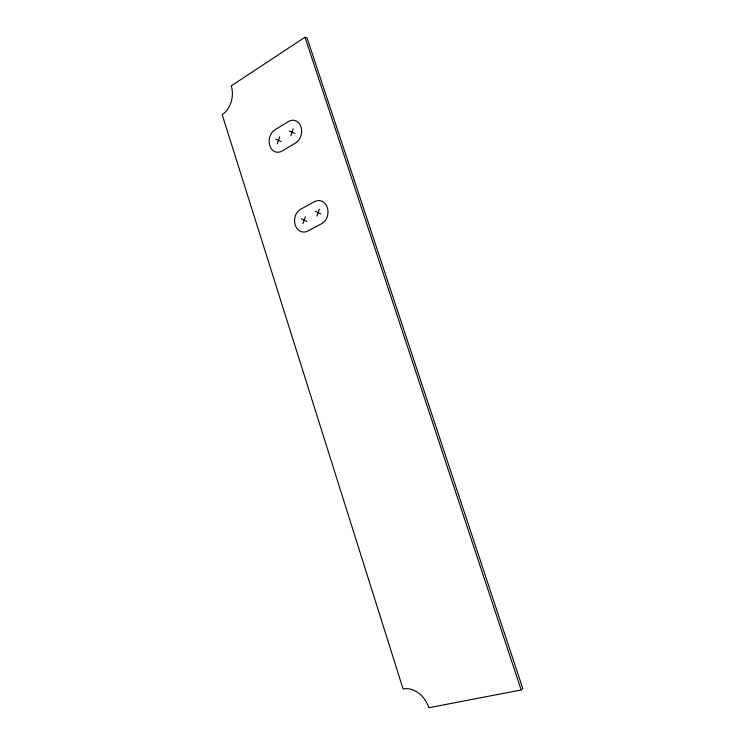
<?xml version="1.0" encoding="UTF-8"?>
<svg xmlns="http://www.w3.org/2000/svg" width="745" height="745" viewBox="0 0 745 745"><rect width="100%" height="100%" fill="white"/><g stroke="black" fill="none" stroke-linecap="round" stroke-linejoin="round"><path stroke-width="1.12" d="M277.308 143.85L279.608 136.922M290.848 135.739L293.195 128.736M302.964 223.575L305.348 216.711M316.904 216.115L319.335 209.177M521.193 689.954L522.822 688.687L307.117 38.079L304.975 37.25L231.248 85.871A21.363 15.822 -80.4 0 1 222.178 114.656L403.073 688.939A23.831 18.504 62 0 1 428.841 707.75L521.193 689.954L304.975 37.25M289.33 131.064L294.722 133.42M275.808 139.213L281.107 141.569M315.349 211.319L320.899 213.973M301.436 218.816L306.884 221.479M288.529 121.5L275.026 129.732A11.957 9.303 -80.5 0 0 269.774 145.62A11.957 9.303 -80.5 0 0 281.899 151.077L295.514 143.012A12.088 9.462 -79.7 0 0 300.98 126.883A12.088 9.462 -79.7 0 0 288.529 121.5M314.548 201.644L300.635 209.233A11.967 9.638 -84.3 0 0 295.216 224.962A11.967 9.638 -84.3 0 0 307.676 231.09L321.7 223.686A12.097 9.806 -83.5 0 0 327.344 207.715A12.097 9.806 -83.5 0 0 314.548 201.644"/></g></svg>
